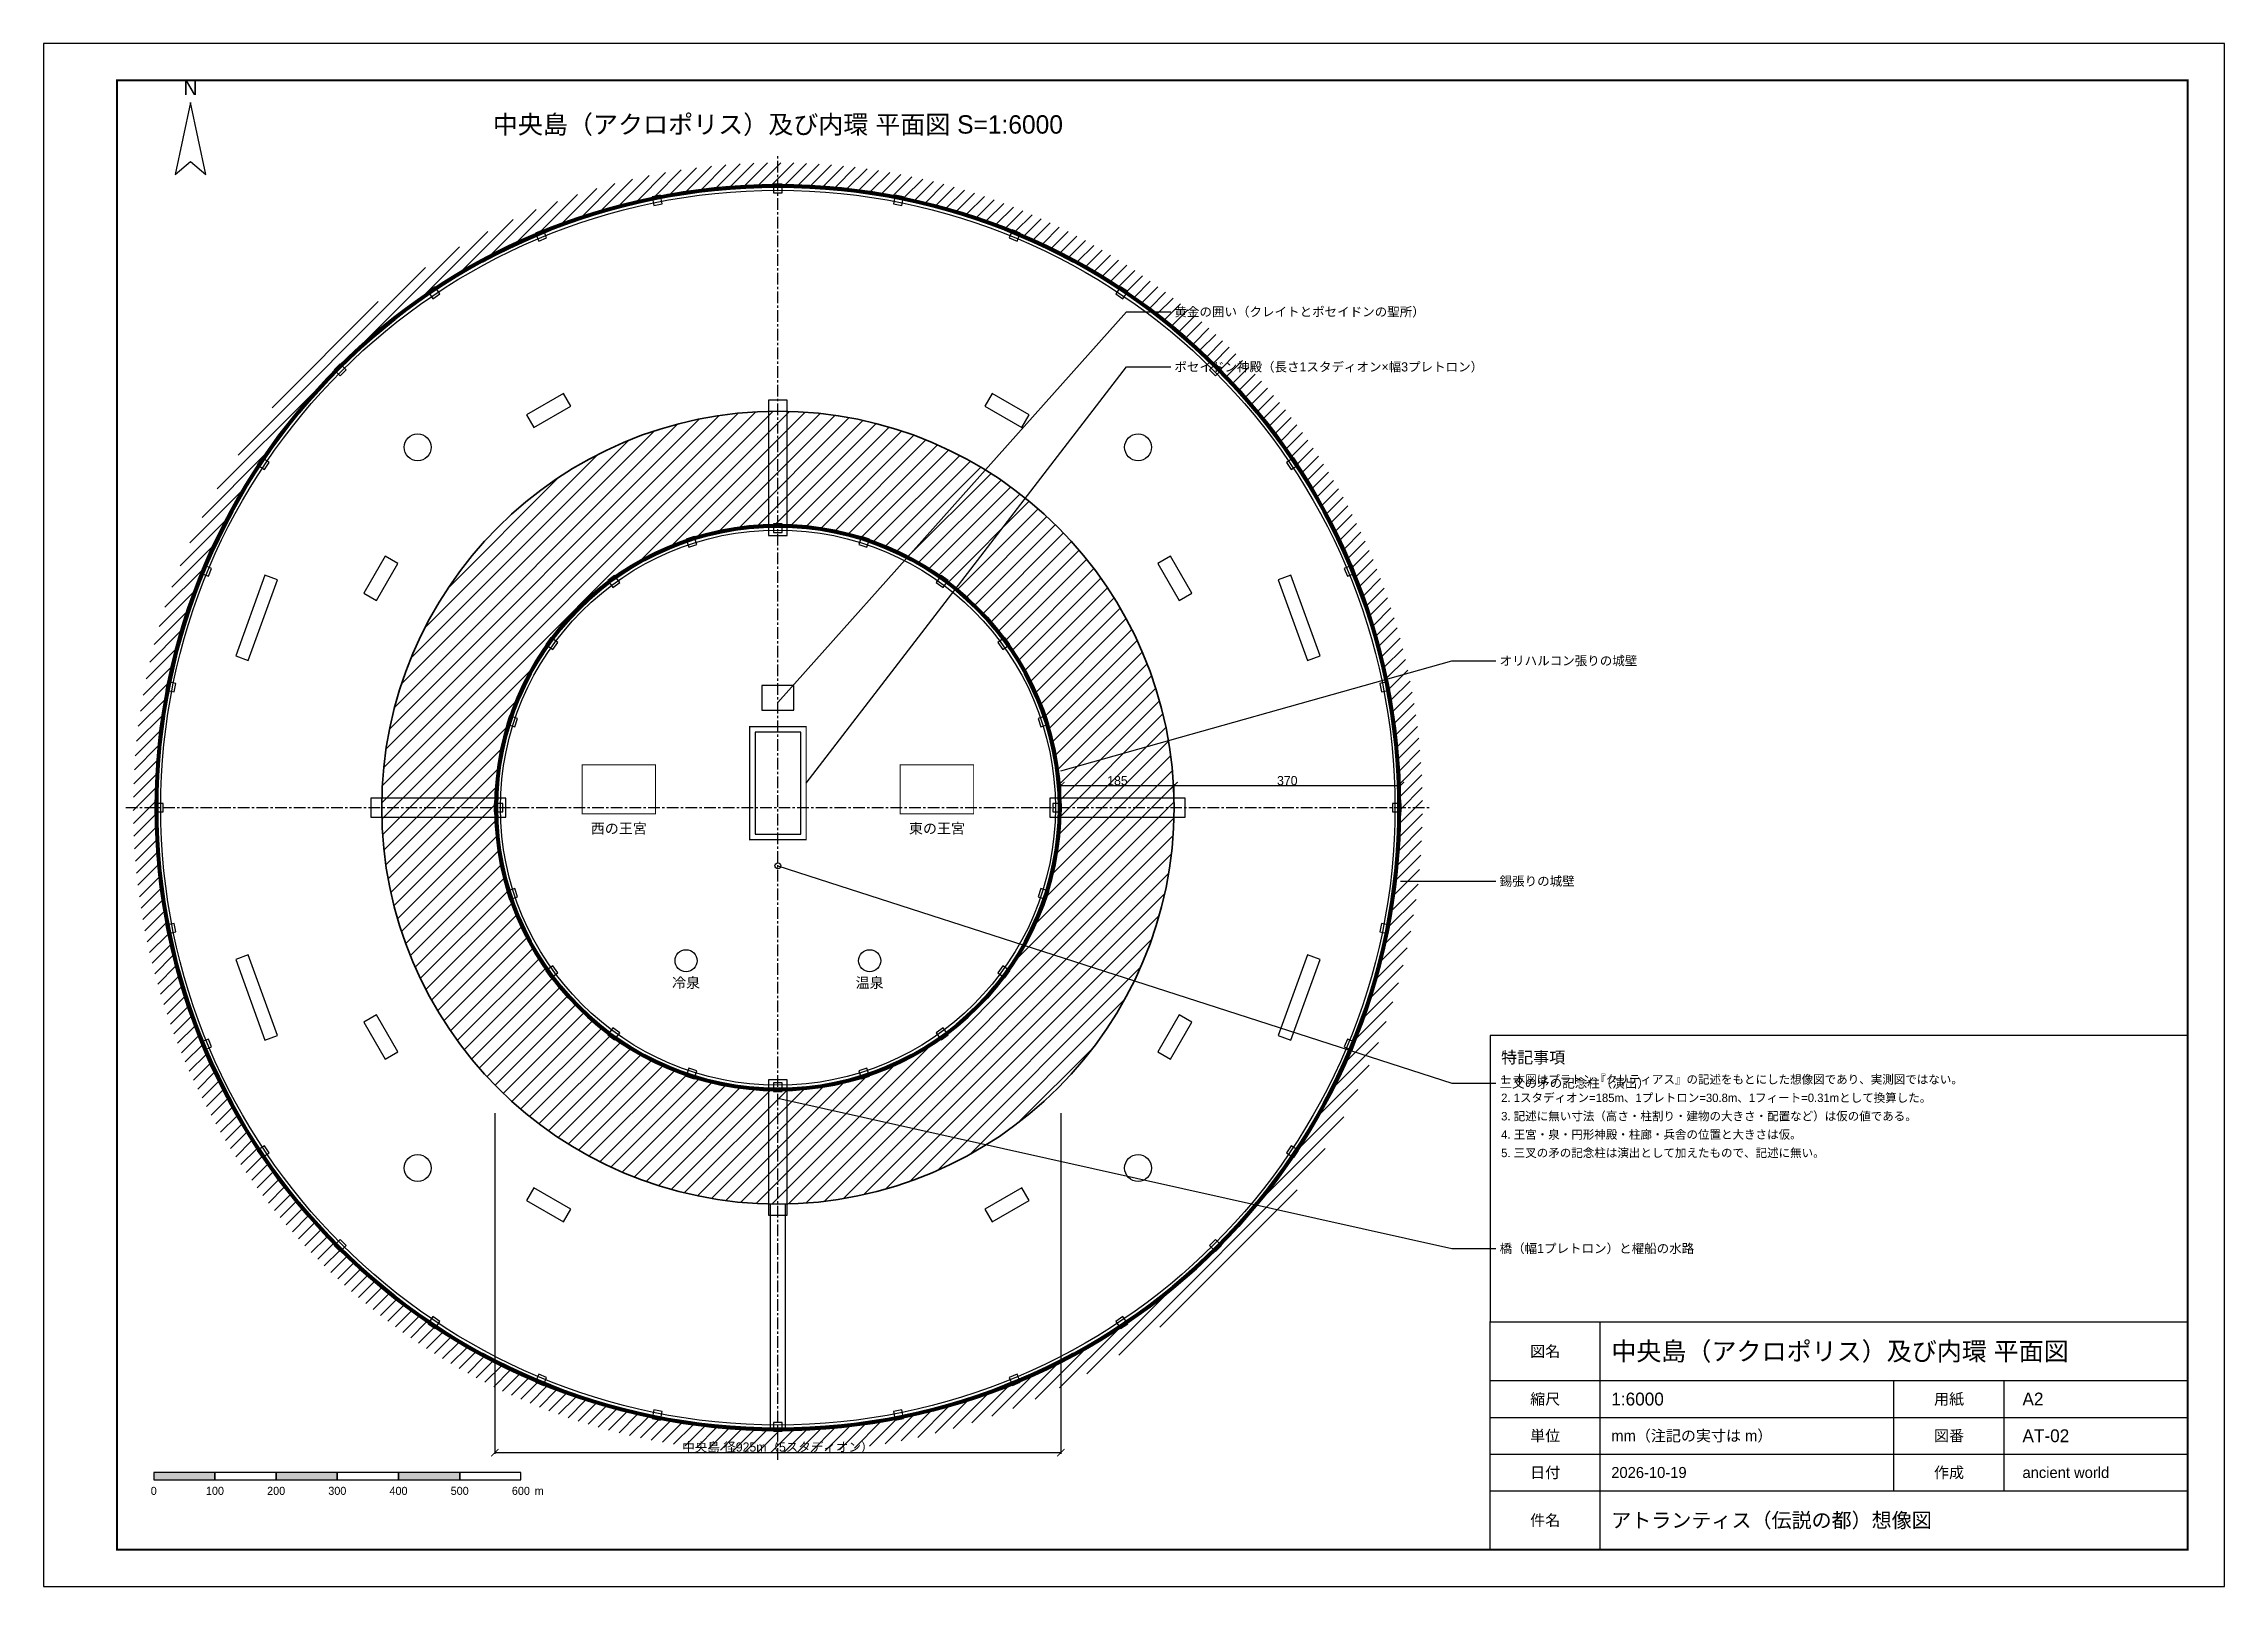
# Model space of a CAD drawing. Header units: millimetres. Extents: x 0 to 594, y 0 to 420.
import ezdxf
from ezdxf.enums import TextEntityAlignment as Align

# ---------------------------------------------------------------- set-up
doc = ezdxf.new("R2010")
doc.units = ezdxf.units.MM
doc.linetypes.add('CENTER', pattern=[5.08, 3.175, -0.635, 0.635, -0.635])
for name, color, linetype in [('中心線', 8, 'CENTER'), ('城壁', 1, 'Continuous'), ('外形', 7, 'Continuous'), ('寸法', 4, 'Continuous'), ('建物', 3, 'Continuous'), ('枠', 7, 'Continuous'), ('水面', 5, 'Continuous'), ('注記', 7, 'Continuous'), ('神殿', 6, 'Continuous'), ('表題', 7, 'Continuous'), ('装飾', 2, 'Continuous')]:
    doc.layers.add(name, color=color, linetype=linetype)
doc.styles.add('JP', font='ipam.ttf')
doc.styles.add('OpenSansCondensed-Light', font='OpenSansCondensed-Light.ttf')
doc.dimstyles.new('EZDXF', dxfattribs={"dimtxt": 0.25, "dimasz": 0.175, "dimexe": 0.375, "dimexo": 0.125, "dimgap": 0.1, "dimtad": 1, "dimlfac": 100, "dimzin": 12, "dimdsep": 46, "dimtxsty": 'OpenSansCondensed-Light', "dimblk": 'ARCHTICK', "dimcen": 2.5, "dimazin": 3, "dimtfac": 0.5, "dimtmove": 2, "dimatfit": 3})

# ---------------------------------------------------------------- blocks, each defined once
blk = doc.blocks.new('_ARCHTICK')
at = {"color": 0, "linetype": 'BYBLOCK', "const_width": 0.15}
blk.add_lwpolyline([(-0.5, -0.5), (0.5, 0.5)], dxfattribs=at)

msp = doc.modelspace()

# ---------------------------------------------------------------- hatches: boundary and pattern name
at = {"layer": '水面'}
h = msp.add_hatch(dxfattribs=at)
h.set_pattern_fill('ANSI31', scale=0.8)
edge = h.paths.add_edge_path()
edge.add_arc((200, 212), 175.58333, 0, 360)
edge = h.paths.add_edge_path()
edge.add_arc((200, 212), 169.58333, 0, 360)
h = msp.add_hatch(dxfattribs=at)
h.set_pattern_fill('ANSI31')
edge = h.paths.add_edge_path()
edge.add_arc((200, 212), 107.91667, 0, 360)
edge = h.paths.add_edge_path()
edge.add_arc((200, 212), 77.08333, 0, 360)
at = {"layer": '注記'}
for points in [[(30, 29), (46.66667, 29), (46.66667, 31), (30, 31)], [(63.33333, 29), (80, 29), (80, 31), (63.33333, 31)], [(96.66667, 29), (113.33333, 29), (113.33333, 31), (96.66667, 31)]]:
    msp.add_hatch(color=7, dxfattribs=at).paths.add_polyline_path(points)

# ---------------------------------------------------------------- linework, layer by layer
at = {"layer": '中心線'}
for p, q in [((200, 34.41667), (200, 389.58333)), ((22.41667, 212), (377.58333, 212))]:
    msp.add_line(p, q, dxfattribs=at)
at = {"layer": '城壁'}
for points in [[(201.16667, 379.41667), (201.16667, 381.75), (198.83333, 381.75), (198.83333, 379.41667)], [(168.48288, 376.42741), (168.02767, 378.71591), (165.73917, 378.2607), (166.19438, 375.9722)], [(233.80562, 375.9722), (234.26083, 378.2607), (231.97233, 378.71591), (231.51712, 376.42741)], [(137.01027, 367.1193), (136.11735, 369.27501), (133.96163, 368.38209), (134.85456, 366.22637)], [(265.14544, 366.22637), (266.03837, 368.38209), (263.88265, 369.27501), (262.98973, 367.1193)], [(107.95833, 351.85004), (106.662, 353.79013), (104.72191, 352.4938), (106.01824, 350.55371)], [(293.98176, 350.55371), (295.27809, 352.4938), (293.338, 353.79013), (292.04167, 351.85004)], [(82.4435, 331.20642), (80.79358, 332.85633), (79.14367, 331.20642), (80.79358, 329.5565)], [(319.20642, 329.5565), (320.85633, 331.20642), (319.20642, 332.85633), (317.5565, 331.20642)], [(61.44629, 305.98176), (59.5062, 307.27809), (58.20987, 305.338), (60.14996, 304.04167)], [(339.85004, 304.04167), (341.79013, 305.338), (340.4938, 307.27809), (338.55371, 305.98176)], [(177.95904, 283.6105), (177.238, 285.82964), (175.01887, 285.1086), (175.73991, 282.88946)], [(201.16667, 286.91667), (201.16667, 289.25), (198.83333, 289.25), (198.83333, 286.91667)], [(224.26009, 282.88946), (224.98113, 285.1086), (222.762, 285.82964), (222.04096, 283.6105)], [(45.77363, 277.14544), (43.61791, 278.03837), (42.72499, 275.88265), (44.8807, 274.98973)], [(156.90894, 273.29461), (155.53744, 275.18231), (153.64974, 273.81081), (155.02124, 271.92311)], [(244.97876, 271.92311), (246.35026, 273.81081), (244.46256, 275.18231), (243.09106, 273.29461)], [(355.1193, 274.98973), (357.27501, 275.88265), (356.38209, 278.03837), (354.22637, 277.14544)], [(140.07689, 256.97876), (138.18919, 258.35026), (136.81769, 256.46256), (138.70539, 255.09106)], [(261.29461, 255.09106), (263.18231, 256.46256), (261.81081, 258.35026), (259.92311, 256.97876)], [(36.0278, 245.80562), (33.7393, 246.26083), (33.28409, 243.97233), (35.57259, 243.51712)], [(364.42741, 243.51712), (366.71591, 243.97233), (366.2607, 246.26083), (363.9722, 245.80562)], [(129.11054, 236.26009), (126.8914, 236.98113), (126.17036, 234.762), (128.3895, 234.04096)], [(271.6105, 234.04096), (273.82964, 234.762), (273.1086, 236.98113), (270.88946, 236.26009)], [(32.58333, 213.16667), (30.25, 213.16667), (30.25, 210.83333), (32.58333, 210.83333)], [(125.08333, 213.16667), (122.75, 213.16667), (122.75, 210.83333), (125.08333, 210.83333)], [(274.91667, 210.83333), (277.25, 210.83333), (277.25, 213.16667), (274.91667, 213.16667)], [(367.41667, 210.83333), (369.75, 210.83333), (369.75, 213.16667), (367.41667, 213.16667)], [(128.3895, 189.95904), (126.17036, 189.238), (126.8914, 187.01887), (129.11054, 187.73991)], [(270.88946, 187.73991), (273.1086, 187.01887), (273.82964, 189.238), (271.6105, 189.95904)], [(35.57259, 180.48288), (33.28409, 180.02767), (33.7393, 177.73917), (36.0278, 178.19438)], [(363.9722, 178.19438), (366.2607, 177.73917), (366.71591, 180.02767), (364.42741, 180.48288)], [(138.70539, 168.90894), (136.81769, 167.53744), (138.18919, 165.64974), (140.07689, 167.02124)], [(259.92311, 167.02124), (261.81081, 165.64974), (263.18231, 167.53744), (261.29461, 168.90894)], [(44.8807, 149.01027), (42.72499, 148.11735), (43.61791, 145.96163), (45.77363, 146.85456)], [(155.02124, 152.07689), (153.64974, 150.18919), (155.53744, 148.81769), (156.90894, 150.70539)], [(243.09106, 150.70539), (244.46256, 148.81769), (246.35026, 150.18919), (244.97876, 152.07689)], [(354.22637, 146.85456), (356.38209, 145.96163), (357.27501, 148.11735), (355.1193, 149.01027)], [(175.73991, 141.11054), (175.01887, 138.8914), (177.238, 138.17036), (177.95904, 140.3895)], [(198.83333, 137.08333), (198.83333, 134.75), (201.16667, 134.75), (201.16667, 137.08333)], [(222.04096, 140.3895), (222.762, 138.17036), (224.98113, 138.8914), (224.26009, 141.11054)], [(60.14996, 119.95833), (58.20987, 118.662), (59.5062, 116.72191), (61.44629, 118.01824)], [(338.55371, 118.01824), (340.4938, 116.72191), (341.79013, 118.662), (339.85004, 119.95833)], [(80.79358, 94.4435), (79.14367, 92.79358), (80.79358, 91.14367), (82.4435, 92.79358)], [(317.5565, 92.79358), (319.20642, 91.14367), (320.85633, 92.79358), (319.20642, 94.4435)], [(106.01824, 73.44629), (104.72191, 71.5062), (106.662, 70.20987), (107.95833, 72.14996)], [(292.04167, 72.14996), (293.338, 70.20987), (295.27809, 71.5062), (293.98176, 73.44629)], [(134.85456, 57.77363), (133.96163, 55.61791), (136.11735, 54.72499), (137.01027, 56.8807)], [(262.98973, 56.8807), (263.88265, 54.72499), (266.03837, 55.61791), (265.14544, 57.77363)], [(166.19438, 48.0278), (165.73917, 45.7393), (168.02767, 45.28409), (168.48288, 47.57259)], [(231.51712, 47.57259), (231.97233, 45.28409), (234.26083, 45.7393), (233.80562, 48.0278)], [(198.83333, 44.58333), (198.83333, 42.25), (201.16667, 42.25), (201.16667, 44.58333)]]:
    msp.add_lwpolyline(points, close=True, dxfattribs=at)
at = {"layer": '城壁', "lineweight": 70}
for radius in [169.08333, 76.58333]:
    msp.add_circle((200, 212), radius, dxfattribs=at)
at = {"layer": '城壁'}
for radius in [168.08333, 75.58333]:
    msp.add_circle((200, 212), radius, dxfattribs=at)
at = {"layer": '外形', "lineweight": 35}
for radius in [169.58333, 107.91667, 77.08333]:
    msp.add_circle((200, 212), radius, dxfattribs=at)
at = {"layer": '建物'}
for points in [[(141.61431, 324.79364), (131.51069, 318.96031), (133.51069, 315.4962), (143.61431, 321.32954)], [(202.56944, 286.08333), (202.56944, 322.91667), (197.43056, 322.91667), (197.43056, 286.08333)], [(268.48931, 318.96031), (258.38569, 324.79364), (256.38569, 321.32954), (266.48931, 315.4962)], [(93.03969, 280.48931), (87.20636, 270.38569), (90.67046, 268.38569), (96.5038, 278.48931)], [(312.79364, 270.38569), (306.96031, 280.48931), (303.4962, 278.48931), (309.32954, 268.38569)], [(60.29557, 275.26366), (52.3151, 253.3375), (55.76064, 252.08343), (63.74111, 274.00959)], [(347.6849, 253.3375), (339.70443, 275.26366), (336.25889, 274.00959), (344.23936, 252.08343)], [(125.91667, 214.56944), (89.08333, 214.56944), (89.08333, 209.43056), (125.91667, 209.43056)], [(274.08333, 209.43056), (310.91667, 209.43056), (310.91667, 214.56944), (274.08333, 214.56944)], [(52.3151, 170.6625), (60.29557, 148.73634), (63.74111, 149.99041), (55.76064, 171.91657)], [(339.70443, 148.73634), (347.6849, 170.6625), (344.23936, 171.91657), (336.25889, 149.99041)], [(87.20636, 153.61431), (93.03969, 143.51069), (96.5038, 145.51069), (90.67046, 155.61431)], [(306.96031, 143.51069), (312.79364, 153.61431), (309.32954, 155.61431), (303.4962, 145.51069)], [(197.43056, 137.91667), (197.43056, 101.08333), (202.56944, 101.08333), (202.56944, 137.91667)], [(131.51069, 105.03969), (141.61431, 99.20636), (143.61431, 102.67046), (133.51069, 108.5038)], [(258.38569, 99.20636), (268.48931, 105.03969), (266.48931, 108.5038), (256.38569, 102.67046)]]:
    msp.add_lwpolyline(points, close=True, dxfattribs=at)
at = {"layer": '建物', "const_width": 0.25}
for points in [[(146.66667, 210.33333), (166.66667, 210.33333), (166.66667, 223.66667), (146.66667, 223.66667)], [(233.33333, 210.33333), (253.33333, 210.33333), (253.33333, 223.66667), (233.33333, 223.66667)]]:
    msp.add_lwpolyline(points, close=True, dxfattribs=at)
at = {"layer": '建物'}
for centre in [(101.88893, 310.11107), (298.11107, 310.11107), (101.88893, 113.88893), (298.11107, 113.88893)]:
    msp.add_circle(centre, 3.66667, dxfattribs=at)
at = {"layer": '枠'}
msp.add_lwpolyline([(0, 0), (594, 0), (594, 420), (0, 420)], close=True, dxfattribs=at)
at = {"layer": '枠', "const_width": 0.5}
msp.add_lwpolyline([(20, 10), (584, 10), (584, 410), (20, 410)], close=True, dxfattribs=at)
at = {"layer": '水面'}
msp.add_lwpolyline([(197.91667, 42.41667), (202.08333, 42.41667), (202.08333, 104.08333), (197.91667, 104.08333)], close=True, dxfattribs=at)
for centre in [(175, 170.33333), (225, 170.33333)]:
    msp.add_circle(centre, 3, dxfattribs=at)
at = {"layer": '注記'}
for p, q in [((200, 240.58333), (295, 347)), ((295, 347), (307, 347)), ((207.70833, 218.66667), (295, 332)), ((295, 332), (307, 332)), ((277.08333, 222), (383.58333, 252)), ((383.58333, 252), (395.58333, 252)), ((200, 196.16667), (383.58333, 137)), ((369.58333, 192), (383.58333, 192)), ((383.58333, 192), (395.58333, 192)), ((383.58333, 137), (395.58333, 137)), ((200, 132.91667), (383.58333, 92)), ((383.58333, 92), (395.58333, 92))]:
    msp.add_line(p, q, dxfattribs=at)
for points in [[(40, 404), (35.8, 384.4), (40, 387.9), (44.2, 384.4)], [(30, 29), (46.66667, 29), (46.66667, 31), (30, 31)], [(46.66667, 29), (63.33333, 29), (63.33333, 31), (46.66667, 31)], [(63.33333, 29), (80, 29), (80, 31), (63.33333, 31)], [(80, 29), (96.66667, 29), (96.66667, 31), (80, 31)], [(96.66667, 29), (113.33333, 29), (113.33333, 31), (96.66667, 31)], [(113.33333, 29), (130, 29), (130, 31), (113.33333, 31)]]:
    msp.add_lwpolyline(points, close=True, dxfattribs=at)
at = {"layer": '神殿', "const_width": 0.35}
msp.add_lwpolyline([(192.29167, 203.25), (207.70833, 203.25), (207.70833, 234.08333), (192.29167, 234.08333)], close=True, dxfattribs=at)
at = {"layer": '神殿'}
msp.add_lwpolyline([(193.79167, 204.75), (206.20833, 204.75), (206.20833, 232.58333), (193.79167, 232.58333)], close=True, dxfattribs=at)
at = {"layer": '表題'}
for p, q in [((424, 10), (424, 72)), ((394, 56), (584, 56)), ((504, 26), (504, 56)), ((534, 26), (534, 56)), ((394, 46), (584, 46)), ((394, 36), (584, 36)), ((394, 26), (584, 26))]:
    msp.add_line(p, q, dxfattribs=at)
msp.add_lwpolyline([(394, 72), (584, 72), (584, 150), (394, 150)], close=True, dxfattribs=at)
at = {"layer": '表題', "const_width": 0.35}
msp.add_lwpolyline([(394, 10), (584, 10), (584, 72), (394, 72)], close=True, dxfattribs=at)
at = {"layer": '装飾'}
msp.add_lwpolyline([(195.66667, 238.58333), (204.33333, 238.58333), (204.33333, 245.25), (195.66667, 245.25)], close=True, dxfattribs=at)
msp.add_circle((200, 196.16667), 0.8, dxfattribs=at)

# ---------------------------------------------------------------- texts
at = {"layer": '注記', "style": 'JP'}
for s, height, p in [('N', 4, (40, 408)), ('中央島（アクロポリス）及び内環 平面図 S=1:6000', 5, (200, 398)), ('西の王宮', 2.8, (156.66667, 206.33333)), ('東の王宮', 2.8, (243.33333, 206.33333)), ('冷泉', 2.8, (175, 164.33333)), ('温泉', 2.8, (225, 164.33333)), ('0', 2.2, (30, 26)), ('100', 2.2, (46.66667, 26)), ('200', 2.2, (63.33333, 26)), ('300', 2.2, (80, 26)), ('400', 2.2, (96.66667, 26)), ('500', 2.2, (113.33333, 26)), ('600', 2.2, (130, 26)), ('m', 2.2, (135, 26))]:
    msp.add_text(s, height=height, dxfattribs=at).set_placement(p, align=Align.MIDDLE_CENTER)
for s, p in [('黄金の囲い（クレイトとポセイドンの聖所）', (308, 347)), ('ポセイドン神殿（長さ1スタディオン×幅3プレトロン）', (308, 332)), ('オリハルコン張りの城壁', (396.58333, 252)), ('錫張りの城壁', (396.58333, 192)), ('三叉の矛の記念柱（演出）', (396.58333, 137)), ('橋（幅1プレトロン）と櫂船の水路', (396.58333, 92))]:
    msp.add_text(s, height=2.5, dxfattribs=at).set_placement(p, align=Align.MIDDLE_LEFT)
at = {"layer": '表題', "style": 'JP'}
for s, height, p in [('特記事項', 3.2, (397, 144)), ('1. 本図はプラトン『クリティアス』の記述をもとにした想像図であり、実測図ではない。', 2.3, (397, 138)), ('2. 1スタディオン=185m、1プレトロン=30.8m、1フィート=0.31mとして換算した。', 2.3, (397, 133)), ('3. 記述に無い寸法（高さ・柱割り・建物の大きさ・配置など）は仮の値である。', 2.3, (397, 128)), ('4. 王宮・泉・円形神殿・柱廊・兵舎の位置と大きさは仮。', 2.3, (397, 123)), ('5. 三叉の矛の記念柱は演出として加えたもので、記述に無い。', 2.3, (397, 118)), ('中央島（アクロポリス）及び内環 平面図', 5, (427, 64)), ('1:6000', 3.5, (427, 51)), ('A2', 3.5, (539, 51)), ('mm（注記の実寸は m）', 3, (427, 41)), ('AT-02', 3.5, (539, 41)), ('2026-10-19', 3, (427, 31)), ('ancient world', 3, (539, 31)), ('アトランティス（伝説の都）想像図', 4, (427, 18))]:
    msp.add_text(s, height=height, dxfattribs=at).set_placement(p, align=Align.MIDDLE_LEFT)
for s, p in [('図名', (409, 64)), ('縮尺', (409, 51)), ('用紙', (519, 51)), ('単位', (409, 41)), ('図番', (519, 41)), ('日付', (409, 31)), ('作成', (519, 31)), ('件名', (409, 18))]:
    msp.add_text(s, height=3, dxfattribs=at).set_placement(p, align=Align.MIDDLE_CENTER)

# ---------------------------------------------------------------- dimensions: what is measured, and where the dimension line sits
at = {"layer": '寸法'}
for base, p1, p2, text in [((277.08333, 218), (277.08333, 216), (307.91667, 216), '185'), ((307.91667, 218), (307.91667, 216), (369.58333, 216), '370'), ((122.91667, 36.41667), (122.91667, 128.91667), (277.08333, 128.91667), '中央島 径925m（5スタディオン）')]:
    msp.add_linear_dim(base=base, p1=p1, p2=p2, text=text, dimstyle='EZDXF', override={"dimtxt": 2.5, "dimasz": 2, "dimtxsty": 'JP'}, dxfattribs=at).render()

doc.saveas('drawing.dxf')
